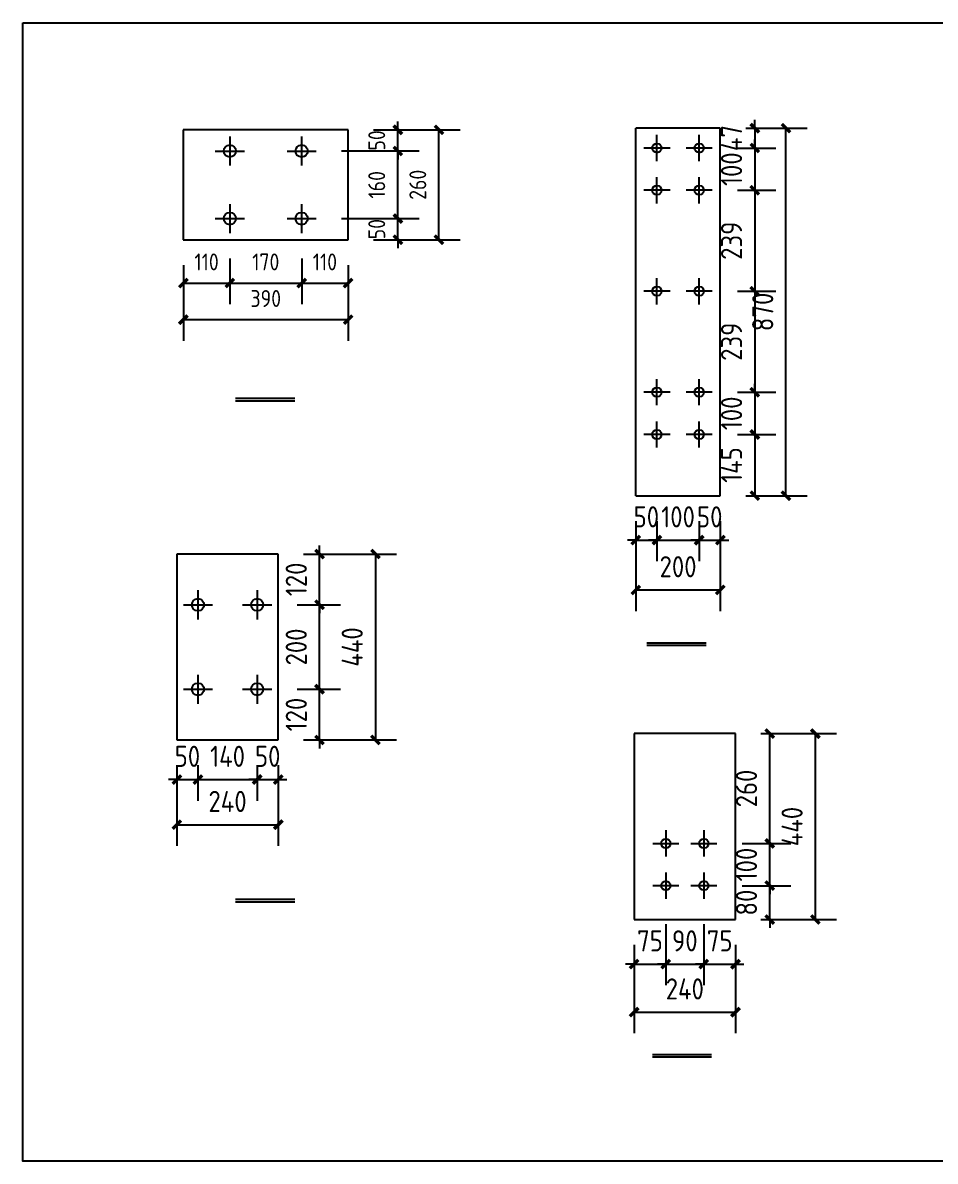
# Model space of a CAD drawing. Extents: x 810015 to 1451442, y -271755 to 145013.
# Drawn here: x 838345 to 849141, y 98861 to 112335 of the extents above; entities that cross this region are included whole.
import ezdxf

# ---------------------------------------------------------------- set-up
doc = ezdxf.new("R2010")
doc.units = 0
doc.header["$LTSCALE"] = 1000
doc.header["$MEASUREMENT"] = 0
doc.linetypes.add('DOTE', pattern=[2.42, 2, -0.2, 0.02, -0.2])
doc.styles.get("Standard").update_dxf_attribs({"font": 'gbenor.shx', "bigfont": 'gbcbig.shx'})
doc.dimstyles.get("Standard").update_dxf_attribs({"dimscale": 100, "dimtxt": 2.5, "dimasz": 1, "dimexe": 2.5, "dimexo": 3, "dimgap": 1.5, "dimtad": 1, "dimdec": 0, "dimzin": 0, "dimdsep": 46, "dimtxsty": 'Standard', "dimblk": 'ARCHTICK', "dimcen": 0.09, "dimadec": 0, "dimazin": 0, "dimtfac": 1, "dimtdec": 0, "dimtix": 1, "dimtmove": 2, "dimatfit": 3, "dimfxl": 1, "dimtolj": 1, "dimtzin": 0, "dimarcsym": 0})

# ---------------------------------------------------------------- blocks, each defined once
blk = doc.blocks.new('_ArchTick')
at = {"color": 0, "linetype": 'ByBlock', "const_width": 0.4}
blk.add_lwpolyline([(-0.5, -0.5), (0.5, 0.5)], dxfattribs=at)
blk = doc.blocks.new('*D1108')
at = {"color": 0, "lineweight": -2}
for p, q in [((840795, 109544), (840795, 109004)), ((840245, 109467), (840245, 109004)), ((840245, 109254), (840795, 109254))]:
    blk.add_line(p, q, dxfattribs=at)
at = {"layer": 'Defpoints', "color": 0}
for p in [(840795, 109844), (840245, 109767), (840795, 109254)]:
    blk.add_point(p, dxfattribs=at)
at = {"color": 0, "lineweight": -2, "xscale": 100, "yscale": 100, "zscale": 100, "rotation": 180}
blk.add_blockref('_ArchTick', (840245, 109254), dxfattribs=at)
at = {"color": 0, "lineweight": -2, "xscale": 100, "yscale": 100, "zscale": 100}
blk.add_blockref('_ArchTick', (840795, 109254), dxfattribs=at)
at = {"color": 0, "insert": (840520, 109504), "char_height": 200, "attachment_point": 5}
blk.add_mtext('\\A1;110', dxfattribs=at)
blk = doc.blocks.new('*D1109')
at = {"color": 0, "lineweight": -2}
for p, q in [((840795, 109544), (840795, 109004)), ((841645, 109544), (841645, 109004)), ((840795, 109254), (841645, 109254))]:
    blk.add_line(p, q, dxfattribs=at)
at = {"layer": 'Defpoints', "color": 0}
for p in [(840795, 109844), (841645, 109844), (841645, 109254)]:
    blk.add_point(p, dxfattribs=at)
at = {"color": 0, "lineweight": -2, "xscale": 100, "yscale": 100, "zscale": 100, "rotation": 180}
blk.add_blockref('_ArchTick', (840795, 109254), dxfattribs=at)
at = {"color": 0, "lineweight": -2, "xscale": 100, "yscale": 100, "zscale": 100}
blk.add_blockref('_ArchTick', (841645, 109254), dxfattribs=at)
at = {"color": 0, "insert": (841220, 109504), "char_height": 200, "attachment_point": 5}
blk.add_mtext('\\A1;170', dxfattribs=at)
blk = doc.blocks.new('*D1110')
at = {"color": 0, "lineweight": -2}
for p, q in [((841645, 109544), (841645, 109004)), ((842195, 109467), (842195, 109004)), ((841645, 109254), (842195, 109254))]:
    blk.add_line(p, q, dxfattribs=at)
at = {"layer": 'Defpoints', "color": 0}
for p in [(841645, 109844), (842195, 109767), (842195, 109254)]:
    blk.add_point(p, dxfattribs=at)
at = {"color": 0, "lineweight": -2, "xscale": 100, "yscale": 100, "zscale": 100, "rotation": 180}
blk.add_blockref('_ArchTick', (841645, 109254), dxfattribs=at)
at = {"color": 0, "lineweight": -2, "xscale": 100, "yscale": 100, "zscale": 100}
blk.add_blockref('_ArchTick', (842195, 109254), dxfattribs=at)
at = {"color": 0, "insert": (841920, 109504), "char_height": 200, "attachment_point": 5}
blk.add_mtext('\\A1;110', dxfattribs=at)
blk = doc.blocks.new('*D345')
at = {"color": 0, "lineweight": -2}
for p, q in [((840245, 109467), (840245, 108571)), ((842195, 109467), (842195, 108571)), ((840245, 108821), (842195, 108821))]:
    blk.add_line(p, q, dxfattribs=at)
at = {"layer": 'Defpoints', "color": 0}
for p in [(840245, 109767), (842195, 109767), (842195, 108821)]:
    blk.add_point(p, dxfattribs=at)
at = {"color": 0, "lineweight": -2, "xscale": 100, "yscale": 100, "zscale": 100, "rotation": 180}
blk.add_blockref('_ArchTick', (840245, 108821), dxfattribs=at)
at = {"color": 0, "lineweight": -2, "xscale": 100, "yscale": 100, "zscale": 100}
blk.add_blockref('_ArchTick', (842195, 108821), dxfattribs=at)
at = {"color": 0, "insert": (841220, 109071), "char_height": 200, "attachment_point": 5}
blk.add_mtext('\\A1;390', dxfattribs=at)
blk = doc.blocks.new('*D1111')
at = {"color": 0, "lineweight": -2}
for p, q in [((842783, 110017), (842783, 110117)), ((842117, 110017), (843033, 110017)), ((842783, 109767), (842783, 110017)), ((842495, 109767), (843033, 109767)), ((842783, 109767), (842783, 109667))]:
    blk.add_line(p, q, dxfattribs=at)
at = {"layer": 'Defpoints', "color": 0}
for p in [(841817, 110017), (842783, 110017), (842195, 109767)]:
    blk.add_point(p, dxfattribs=at)
at = {"color": 0, "lineweight": -2, "xscale": 100, "yscale": 100, "zscale": 100}
for p, rotation in [((842783, 110017), 270), ((842783, 109767), 90)]:
    blk.add_blockref('_ArchTick', p, dxfattribs=dict(at, rotation=rotation))
at = {"color": 0, "insert": (842533, 109892), "char_height": 200, "attachment_point": 5, "rotation": 90}
blk.add_mtext('\\A1;50', dxfattribs=at)
blk = doc.blocks.new('*D1112')
at = {"color": 0, "lineweight": -2}
for p, q in [((842117, 110817), (843033, 110817)), ((842783, 110017), (842783, 110817)), ((842117, 110017), (843033, 110017))]:
    blk.add_line(p, q, dxfattribs=at)
at = {"layer": 'Defpoints', "color": 0}
for p in [(841817, 110817), (842783, 110817), (841817, 110017)]:
    blk.add_point(p, dxfattribs=at)
at = {"color": 0, "lineweight": -2, "xscale": 100, "yscale": 100, "zscale": 100}
for p, rotation in [((842783, 110817), 90), ((842783, 110017), 270)]:
    blk.add_blockref('_ArchTick', p, dxfattribs=dict(at, rotation=rotation))
at = {"color": 0, "insert": (842533, 110417), "char_height": 200, "attachment_point": 5, "rotation": 90}
blk.add_mtext('\\A1;160', dxfattribs=at)
blk = doc.blocks.new('*D1113')
at = {"color": 0, "lineweight": -2}
for p, q in [((842783, 111067), (842783, 111167)), ((842495, 111067), (843033, 111067)), ((842783, 110817), (842783, 111067)), ((842117, 110817), (843033, 110817)), ((842783, 110817), (842783, 110717))]:
    blk.add_line(p, q, dxfattribs=at)
at = {"layer": 'Defpoints', "color": 0}
for p in [(842195, 111067), (842783, 111067), (841817, 110817)]:
    blk.add_point(p, dxfattribs=at)
at = {"color": 0, "lineweight": -2, "xscale": 100, "yscale": 100, "zscale": 100}
for p, rotation in [((842783, 111067), 270), ((842783, 110817), 90)]:
    blk.add_blockref('_ArchTick', p, dxfattribs=dict(at, rotation=rotation))
at = {"color": 0, "insert": (842533, 110942), "char_height": 200, "attachment_point": 5, "rotation": 90}
blk.add_mtext('\\A1;50', dxfattribs=at)
blk = doc.blocks.new('*D346')
at = {"color": 0, "lineweight": -2}
for p, q in [((842495, 111067), (843519, 111067)), ((843269, 109767), (843269, 111067)), ((842495, 109767), (843519, 109767))]:
    blk.add_line(p, q, dxfattribs=at)
at = {"layer": 'Defpoints', "color": 0}
for p in [(842195, 111067), (843269, 111067), (842195, 109767)]:
    blk.add_point(p, dxfattribs=at)
at = {"color": 0, "lineweight": -2, "xscale": 100, "yscale": 100, "zscale": 100}
for p, rotation in [((843269, 111067), 90), ((843269, 109767), 270)]:
    blk.add_blockref('_ArchTick', p, dxfattribs=dict(at, rotation=rotation))
at = {"color": 0, "insert": (843019, 110417), "char_height": 200, "attachment_point": 5, "rotation": 90}
blk.add_mtext('\\A1;260', dxfattribs=at)
blk = doc.blocks.new('*D1114')
at = {"color": 0, "lineweight": -2}
for p, q in [((847006, 111087), (847006, 111187)), ((846898, 111087), (847256, 111087)), ((847006, 111087), (847006, 110852)), ((846803, 110852), (847256, 110852)), ((847006, 110852), (847006, 110752))]:
    blk.add_line(p, q, dxfattribs=at)
at = {"layer": 'Defpoints', "color": 0}
for p in [(846598, 111087), (846503, 110852), (847006, 110852)]:
    blk.add_point(p, dxfattribs=at)
at = {"color": 0, "lineweight": -2, "xscale": 100, "yscale": 100, "zscale": 100}
for p, rotation in [((847006, 111087), 270), ((847006, 110852), 90)]:
    blk.add_blockref('_ArchTick', p, dxfattribs=dict(at, rotation=rotation))
at = {"color": 0, "insert": (846731, 110970), "char_height": 250, "attachment_point": 5, "rotation": 90}
blk.add_mtext('\\A1;47', dxfattribs=at)
blk = doc.blocks.new('*D1115')
at = {"color": 0, "lineweight": -2}
for p, q in [((847006, 110852), (847006, 110952)), ((846803, 110852), (847256, 110852)), ((847006, 110852), (847006, 110352)), ((846803, 110352), (847256, 110352)), ((847006, 110352), (847006, 110252))]:
    blk.add_line(p, q, dxfattribs=at)
at = {"layer": 'Defpoints', "color": 0}
for p in [(846503, 110852), (846503, 110352), (847006, 110352)]:
    blk.add_point(p, dxfattribs=at)
at = {"color": 0, "lineweight": -2, "xscale": 100, "yscale": 100, "zscale": 100}
for p, rotation in [((847006, 110852), 270), ((847006, 110352), 90)]:
    blk.add_blockref('_ArchTick', p, dxfattribs=dict(at, rotation=rotation))
at = {"color": 0, "insert": (846731, 110602), "char_height": 250, "attachment_point": 5, "rotation": 90}
blk.add_mtext('\\A1;100', dxfattribs=at)
blk = doc.blocks.new('*D1116')
at = {"color": 0, "lineweight": -2}
for p, q in [((846803, 110352), (847256, 110352)), ((847006, 110352), (847006, 109157)), ((846803, 109157), (847256, 109157))]:
    blk.add_line(p, q, dxfattribs=at)
at = {"layer": 'Defpoints', "color": 0}
for p in [(846503, 110352), (846503, 109157), (847006, 109157)]:
    blk.add_point(p, dxfattribs=at)
at = {"color": 0, "lineweight": -2, "xscale": 100, "yscale": 100, "zscale": 100}
for p, rotation in [((847006, 110352), 90), ((847006, 109157), 270)]:
    blk.add_blockref('_ArchTick', p, dxfattribs=dict(at, rotation=rotation))
at = {"color": 0, "insert": (846731, 109755), "char_height": 250, "attachment_point": 5, "rotation": 90}
blk.add_mtext('\\A1;239', dxfattribs=at)
blk = doc.blocks.new('*D1117')
at = {"color": 0, "lineweight": -2}
for p, q in [((846803, 109157), (847256, 109157)), ((847006, 109157), (847006, 107962)), ((846803, 107962), (847256, 107962))]:
    blk.add_line(p, q, dxfattribs=at)
at = {"layer": 'Defpoints', "color": 0}
for p in [(846503, 109157), (846503, 107962), (847006, 107962)]:
    blk.add_point(p, dxfattribs=at)
at = {"color": 0, "lineweight": -2, "xscale": 100, "yscale": 100, "zscale": 100}
for p, rotation in [((847006, 109157), 90), ((847006, 107962), 270)]:
    blk.add_blockref('_ArchTick', p, dxfattribs=dict(at, rotation=rotation))
at = {"color": 0, "insert": (846731, 108560), "char_height": 250, "attachment_point": 5, "rotation": 90}
blk.add_mtext('\\A1;239', dxfattribs=at)
blk = doc.blocks.new('*D1118')
at = {"color": 0, "lineweight": -2}
for p, q in [((847006, 107962), (847006, 108062)), ((846803, 107962), (847256, 107962)), ((847006, 107962), (847006, 107462)), ((846803, 107462), (847256, 107462)), ((847006, 107462), (847006, 107362))]:
    blk.add_line(p, q, dxfattribs=at)
at = {"layer": 'Defpoints', "color": 0}
for p in [(846503, 107962), (846503, 107462), (847006, 107462)]:
    blk.add_point(p, dxfattribs=at)
at = {"color": 0, "lineweight": -2, "xscale": 100, "yscale": 100, "zscale": 100}
for p, rotation in [((847006, 107962), 270), ((847006, 107462), 90)]:
    blk.add_blockref('_ArchTick', p, dxfattribs=dict(at, rotation=rotation))
at = {"color": 0, "insert": (846731, 107712), "char_height": 250, "attachment_point": 5, "rotation": 90}
blk.add_mtext('\\A1;100', dxfattribs=at)
blk = doc.blocks.new('*D1119')
at = {"color": 0, "lineweight": -2}
for p, q in [((846803, 107462), (847256, 107462)), ((847006, 107462), (847006, 106737)), ((846898, 106737), (847256, 106737))]:
    blk.add_line(p, q, dxfattribs=at)
at = {"layer": 'Defpoints', "color": 0}
for p in [(846503, 107462), (846598, 106737), (847006, 106737)]:
    blk.add_point(p, dxfattribs=at)
at = {"color": 0, "lineweight": -2, "xscale": 100, "yscale": 100, "zscale": 100}
for p, rotation in [((847006, 107462), 90), ((847006, 106737), 270)]:
    blk.add_blockref('_ArchTick', p, dxfattribs=dict(at, rotation=rotation))
at = {"color": 0, "insert": (846731, 107100), "char_height": 250, "attachment_point": 5, "rotation": 90}
blk.add_mtext('\\A1;145', dxfattribs=at)
blk = doc.blocks.new('*D1120')
at = {"color": 0, "lineweight": -2}
for p, q in [((845598, 106437), (845598, 105962)), ((845848, 106437), (845848, 105962)), ((845598, 106212), (845498, 106212)), ((845598, 106212), (845848, 106212)), ((845848, 106212), (845948, 106212))]:
    blk.add_line(p, q, dxfattribs=at)
at = {"layer": 'Defpoints', "color": 0}
for p in [(845598, 106737), (845848, 106737), (845848, 106212)]:
    blk.add_point(p, dxfattribs=at)
at = {"color": 0, "lineweight": -2, "xscale": 100, "yscale": 100, "zscale": 100}
blk.add_blockref('_ArchTick', (845598, 106212), dxfattribs=at)
at = {"color": 0, "lineweight": -2, "xscale": 100, "yscale": 100, "zscale": 100, "rotation": 180}
blk.add_blockref('_ArchTick', (845848, 106212), dxfattribs=at)
at = {"color": 0, "insert": (845723, 106487), "char_height": 250, "attachment_point": 5}
blk.add_mtext('\\A1;50', dxfattribs=at)
blk = doc.blocks.new('*D347')
at = {"color": 0, "lineweight": -2}
for p, q in [((845848, 106437), (845848, 105962)), ((846348, 106437), (846348, 105962)), ((845848, 106212), (845748, 106212)), ((845848, 106212), (846348, 106212)), ((846348, 106212), (846448, 106212))]:
    blk.add_line(p, q, dxfattribs=at)
at = {"layer": 'Defpoints', "color": 0}
for p in [(845848, 106737), (846348, 106737), (846348, 106212)]:
    blk.add_point(p, dxfattribs=at)
at = {"color": 0, "lineweight": -2, "xscale": 100, "yscale": 100, "zscale": 100}
blk.add_blockref('_ArchTick', (845848, 106212), dxfattribs=at)
at = {"color": 0, "lineweight": -2, "xscale": 100, "yscale": 100, "zscale": 100, "rotation": 180}
blk.add_blockref('_ArchTick', (846348, 106212), dxfattribs=at)
at = {"color": 0, "insert": (846098, 106487), "char_height": 250, "attachment_point": 5}
blk.add_mtext('\\A1;100', dxfattribs=at)
blk = doc.blocks.new('*D348')
at = {"color": 0, "lineweight": -2}
for p, q in [((846348, 106437), (846348, 105962)), ((846598, 106437), (846598, 105962)), ((846348, 106212), (846248, 106212)), ((846348, 106212), (846598, 106212)), ((846598, 106212), (846698, 106212))]:
    blk.add_line(p, q, dxfattribs=at)
at = {"layer": 'Defpoints', "color": 0}
for p in [(846348, 106737), (846598, 106737), (846598, 106212)]:
    blk.add_point(p, dxfattribs=at)
at = {"color": 0, "lineweight": -2, "xscale": 100, "yscale": 100, "zscale": 100}
blk.add_blockref('_ArchTick', (846348, 106212), dxfattribs=at)
at = {"color": 0, "lineweight": -2, "xscale": 100, "yscale": 100, "zscale": 100, "rotation": 180}
blk.add_blockref('_ArchTick', (846598, 106212), dxfattribs=at)
at = {"color": 0, "insert": (846473, 106487), "char_height": 250, "attachment_point": 5}
blk.add_mtext('\\A1;50', dxfattribs=at)
blk = doc.blocks.new('*D349')
at = {"color": 0, "lineweight": -2}
for p, q in [((846898, 111087), (847625, 111087)), ((847375, 106737), (847375, 111087)), ((846898, 106737), (847625, 106737))]:
    blk.add_line(p, q, dxfattribs=at)
at = {"layer": 'Defpoints', "color": 0}
for p in [(846598, 111087), (847375, 111087), (846598, 106737)]:
    blk.add_point(p, dxfattribs=at)
at = {"color": 0, "lineweight": -2, "xscale": 100, "yscale": 100, "zscale": 100}
for p, rotation in [((847375, 111087), 90), ((847375, 106737), 270)]:
    blk.add_blockref('_ArchTick', p, dxfattribs=dict(at, rotation=rotation))
at = {"color": 0, "insert": (847100, 108912), "char_height": 250, "attachment_point": 5, "rotation": 90}
blk.add_mtext('\\A1;870', dxfattribs=at)
blk = doc.blocks.new('*D350')
at = {"color": 0, "lineweight": -2}
for p, q in [((845598, 106437), (845598, 105372)), ((846598, 106437), (846598, 105372)), ((845598, 105622), (846598, 105622))]:
    blk.add_line(p, q, dxfattribs=at)
at = {"layer": 'Defpoints', "color": 0}
for p in [(845598, 106737), (846598, 106737), (846598, 105622)]:
    blk.add_point(p, dxfattribs=at)
at = {"color": 0, "lineweight": -2, "xscale": 100, "yscale": 100, "zscale": 100, "rotation": 180}
blk.add_blockref('_ArchTick', (845598, 105622), dxfattribs=at)
at = {"color": 0, "lineweight": -2, "xscale": 100, "yscale": 100, "zscale": 100}
blk.add_blockref('_ArchTick', (846598, 105622), dxfattribs=at)
at = {"color": 0, "insert": (846098, 105897), "char_height": 250, "attachment_point": 5}
blk.add_mtext('\\A1;200', dxfattribs=at)
blk = doc.blocks.new('*D1138')
at = {"color": 0, "lineweight": -2}
for p, q in [((840168, 103547), (840168, 103128)), ((840418, 103547), (840418, 103128)), ((840168, 103378), (840068, 103378)), ((840168, 103378), (840418, 103378)), ((840418, 103378), (840518, 103378))]:
    blk.add_line(p, q, dxfattribs=at)
at = {"layer": 'Defpoints', "color": 0}
for p in [(840168, 103847), (840418, 103847), (840418, 103378)]:
    blk.add_point(p, dxfattribs=at)
at = {"color": 0, "lineweight": -2, "xscale": 100, "yscale": 100, "zscale": 100}
blk.add_blockref('_ArchTick', (840168, 103378), dxfattribs=at)
at = {"color": 0, "lineweight": -2, "xscale": 100, "yscale": 100, "zscale": 100, "rotation": 180}
blk.add_blockref('_ArchTick', (840418, 103378), dxfattribs=at)
at = {"color": 0, "insert": (840293, 103653), "char_height": 250, "attachment_point": 5}
blk.add_mtext('\\A1;50', dxfattribs=at)
blk = doc.blocks.new('*D355')
at = {"color": 0, "lineweight": -2}
for p, q in [((840418, 103547), (840418, 103128)), ((841118, 103547), (841118, 103128)), ((840418, 103378), (841118, 103378))]:
    blk.add_line(p, q, dxfattribs=at)
at = {"layer": 'Defpoints', "color": 0}
for p in [(840418, 103847), (841118, 103847), (841118, 103378)]:
    blk.add_point(p, dxfattribs=at)
at = {"color": 0, "lineweight": -2, "xscale": 100, "yscale": 100, "zscale": 100, "rotation": 180}
blk.add_blockref('_ArchTick', (840418, 103378), dxfattribs=at)
at = {"color": 0, "lineweight": -2, "xscale": 100, "yscale": 100, "zscale": 100}
blk.add_blockref('_ArchTick', (841118, 103378), dxfattribs=at)
at = {"color": 0, "insert": (840768, 103653), "char_height": 250, "attachment_point": 5}
blk.add_mtext('\\A1;140', dxfattribs=at)
blk = doc.blocks.new('*D1139')
at = {"color": 0, "lineweight": -2}
for p, q in [((841118, 103547), (841118, 103128)), ((841368, 103547), (841368, 103128)), ((841118, 103378), (841018, 103378)), ((841118, 103378), (841368, 103378)), ((841368, 103378), (841468, 103378))]:
    blk.add_line(p, q, dxfattribs=at)
at = {"layer": 'Defpoints', "color": 0}
for p in [(841118, 103847), (841368, 103847), (841368, 103378)]:
    blk.add_point(p, dxfattribs=at)
at = {"color": 0, "lineweight": -2, "xscale": 100, "yscale": 100, "zscale": 100}
blk.add_blockref('_ArchTick', (841118, 103378), dxfattribs=at)
at = {"color": 0, "lineweight": -2, "xscale": 100, "yscale": 100, "zscale": 100, "rotation": 180}
blk.add_blockref('_ArchTick', (841368, 103378), dxfattribs=at)
at = {"color": 0, "insert": (841243, 103653), "char_height": 250, "attachment_point": 5}
blk.add_mtext('\\A1;50', dxfattribs=at)
blk = doc.blocks.new('*D356')
at = {"color": 0, "lineweight": -2}
for p, q in [((840168, 103547), (840168, 102594)), ((841368, 103547), (841368, 102594)), ((840168, 102844), (841368, 102844))]:
    blk.add_line(p, q, dxfattribs=at)
at = {"layer": 'Defpoints', "color": 0}
for p in [(840168, 103847), (841368, 103847), (841368, 102844)]:
    blk.add_point(p, dxfattribs=at)
at = {"color": 0, "lineweight": -2, "xscale": 100, "yscale": 100, "zscale": 100, "rotation": 180}
blk.add_blockref('_ArchTick', (840168, 102844), dxfattribs=at)
at = {"color": 0, "lineweight": -2, "xscale": 100, "yscale": 100, "zscale": 100}
blk.add_blockref('_ArchTick', (841368, 102844), dxfattribs=at)
at = {"color": 0, "insert": (840768, 103119), "char_height": 250, "attachment_point": 5}
blk.add_mtext('\\A1;240', dxfattribs=at)
blk = doc.blocks.new('*D1140')
at = {"color": 0, "lineweight": -2}
for p, q in [((841591, 104447), (842106, 104447)), ((841856, 104447), (841856, 104547)), ((841856, 103847), (841856, 104447)), ((841668, 103847), (842106, 103847)), ((841856, 103847), (841856, 103747))]:
    blk.add_line(p, q, dxfattribs=at)
at = {"layer": 'Defpoints', "color": 0}
for p in [(841291, 104447), (841856, 104447), (841368, 103847)]:
    blk.add_point(p, dxfattribs=at)
at = {"color": 0, "lineweight": -2, "xscale": 100, "yscale": 100, "zscale": 100}
for p, rotation in [((841856, 104447), 270), ((841856, 103847), 90)]:
    blk.add_blockref('_ArchTick', p, dxfattribs=dict(at, rotation=rotation))
at = {"color": 0, "insert": (841581, 104147), "char_height": 250, "attachment_point": 5, "rotation": 90}
blk.add_mtext('\\A1;120', dxfattribs=at)
blk = doc.blocks.new('*D1141')
at = {"color": 0, "lineweight": -2}
for p, q in [((841591, 105447), (842106, 105447)), ((841856, 104447), (841856, 105447)), ((841591, 104447), (842106, 104447))]:
    blk.add_line(p, q, dxfattribs=at)
at = {"layer": 'Defpoints', "color": 0}
for p in [(841291, 105447), (841856, 105447), (841291, 104447)]:
    blk.add_point(p, dxfattribs=at)
at = {"color": 0, "lineweight": -2, "xscale": 100, "yscale": 100, "zscale": 100}
for p, rotation in [((841856, 105447), 90), ((841856, 104447), 270)]:
    blk.add_blockref('_ArchTick', p, dxfattribs=dict(at, rotation=rotation))
at = {"color": 0, "insert": (841581, 104947), "char_height": 250, "attachment_point": 5, "rotation": 90}
blk.add_mtext('\\A1;200', dxfattribs=at)
blk = doc.blocks.new('*D1142')
at = {"color": 0, "lineweight": -2}
for p, q in [((841668, 106047), (842106, 106047)), ((841856, 106047), (841856, 106147)), ((841856, 105447), (841856, 106047)), ((841591, 105447), (842106, 105447)), ((841856, 105447), (841856, 105347))]:
    blk.add_line(p, q, dxfattribs=at)
at = {"layer": 'Defpoints', "color": 0}
for p in [(841368, 106047), (841856, 106047), (841291, 105447)]:
    blk.add_point(p, dxfattribs=at)
at = {"color": 0, "lineweight": -2, "xscale": 100, "yscale": 100, "zscale": 100}
for p, rotation in [((841856, 106047), 270), ((841856, 105447), 90)]:
    blk.add_blockref('_ArchTick', p, dxfattribs=dict(at, rotation=rotation))
at = {"color": 0, "insert": (841581, 105747), "char_height": 250, "attachment_point": 5, "rotation": 90}
blk.add_mtext('\\A1;120', dxfattribs=at)
blk = doc.blocks.new('*D357')
at = {"color": 0, "lineweight": -2}
for p, q in [((841668, 106047), (842768, 106047)), ((842518, 106047), (842518, 103847)), ((841668, 103847), (842768, 103847))]:
    blk.add_line(p, q, dxfattribs=at)
at = {"layer": 'Defpoints', "color": 0}
for p in [(841368, 106047), (841368, 103847), (842518, 103847)]:
    blk.add_point(p, dxfattribs=at)
at = {"color": 0, "lineweight": -2, "xscale": 100, "yscale": 100, "zscale": 100}
for p, rotation in [((842518, 106047), 90), ((842518, 103847), 270)]:
    blk.add_blockref('_ArchTick', p, dxfattribs=dict(at, rotation=rotation))
at = {"color": 0, "insert": (842243, 104947), "char_height": 250, "attachment_point": 5, "rotation": 90}
blk.add_mtext('\\A1;440', dxfattribs=at)
blk = doc.blocks.new('*D1143')
at = {"color": 0, "lineweight": -2}
for p, q in [((845953, 101667), (845953, 100944)), ((845578, 101422), (845578, 100944)), ((845578, 101194), (845478, 101194)), ((845578, 101194), (845953, 101194)), ((845953, 101194), (846053, 101194))]:
    blk.add_line(p, q, dxfattribs=at)
at = {"layer": 'Defpoints', "color": 0}
for p in [(845953, 101967), (845578, 101722), (845953, 101194)]:
    blk.add_point(p, dxfattribs=at)
at = {"color": 0, "lineweight": -2, "xscale": 100, "yscale": 100, "zscale": 100}
blk.add_blockref('_ArchTick', (845578, 101194), dxfattribs=at)
at = {"color": 0, "lineweight": -2, "xscale": 100, "yscale": 100, "zscale": 100, "rotation": 180}
blk.add_blockref('_ArchTick', (845953, 101194), dxfattribs=at)
at = {"color": 0, "insert": (845766, 101469), "char_height": 250, "attachment_point": 5}
blk.add_mtext('\\A1;75', dxfattribs=at)
blk = doc.blocks.new('*D1144')
at = {"color": 0, "lineweight": -2}
for p, q in [((845953, 101667), (845953, 100944)), ((846403, 101667), (846403, 100944)), ((845953, 101194), (845853, 101194)), ((845953, 101194), (846403, 101194)), ((846403, 101194), (846503, 101194))]:
    blk.add_line(p, q, dxfattribs=at)
at = {"layer": 'Defpoints', "color": 0}
for p in [(845953, 101967), (846403, 101967), (846403, 101194)]:
    blk.add_point(p, dxfattribs=at)
at = {"color": 0, "lineweight": -2, "xscale": 100, "yscale": 100, "zscale": 100}
blk.add_blockref('_ArchTick', (845953, 101194), dxfattribs=at)
at = {"color": 0, "lineweight": -2, "xscale": 100, "yscale": 100, "zscale": 100, "rotation": 180}
blk.add_blockref('_ArchTick', (846403, 101194), dxfattribs=at)
at = {"color": 0, "insert": (846178, 101469), "char_height": 250, "attachment_point": 5}
blk.add_mtext('\\A1;90', dxfattribs=at)
blk = doc.blocks.new('*D1145')
at = {"color": 0, "lineweight": -2}
for p, q in [((846403, 101667), (846403, 100944)), ((846778, 101422), (846778, 100944)), ((846403, 101194), (846303, 101194)), ((846403, 101194), (846778, 101194)), ((846778, 101194), (846878, 101194))]:
    blk.add_line(p, q, dxfattribs=at)
at = {"layer": 'Defpoints', "color": 0}
for p in [(846403, 101967), (846778, 101722), (846778, 101194)]:
    blk.add_point(p, dxfattribs=at)
at = {"color": 0, "lineweight": -2, "xscale": 100, "yscale": 100, "zscale": 100}
blk.add_blockref('_ArchTick', (846403, 101194), dxfattribs=at)
at = {"color": 0, "lineweight": -2, "xscale": 100, "yscale": 100, "zscale": 100, "rotation": 180}
blk.add_blockref('_ArchTick', (846778, 101194), dxfattribs=at)
at = {"color": 0, "insert": (846591, 101469), "char_height": 250, "attachment_point": 5}
blk.add_mtext('\\A1;75', dxfattribs=at)
blk = doc.blocks.new('*D358')
at = {"color": 0, "lineweight": -2}
for p, q in [((845578, 101422), (845578, 100375)), ((846778, 101422), (846778, 100375)), ((845578, 100625), (846778, 100625))]:
    blk.add_line(p, q, dxfattribs=at)
at = {"layer": 'Defpoints', "color": 0}
for p in [(845578, 101722), (846778, 101722), (846778, 100625)]:
    blk.add_point(p, dxfattribs=at)
at = {"color": 0, "lineweight": -2, "xscale": 100, "yscale": 100, "zscale": 100, "rotation": 180}
blk.add_blockref('_ArchTick', (845578, 100625), dxfattribs=at)
at = {"color": 0, "lineweight": -2, "xscale": 100, "yscale": 100, "zscale": 100}
blk.add_blockref('_ArchTick', (846778, 100625), dxfattribs=at)
at = {"color": 0, "insert": (846178, 100900), "char_height": 250, "attachment_point": 5}
blk.add_mtext('\\A1;240', dxfattribs=at)
blk = doc.blocks.new('*D1146')
at = {"color": 0, "lineweight": -2}
for p, q in [((847183, 102122), (847183, 102222)), ((846858, 102122), (847433, 102122)), ((847183, 101722), (847183, 102122)), ((847078, 101722), (847433, 101722)), ((847183, 101722), (847183, 101622))]:
    blk.add_line(p, q, dxfattribs=at)
at = {"layer": 'Defpoints', "color": 0}
for p in [(846558, 102122), (847183, 102122), (846778, 101722)]:
    blk.add_point(p, dxfattribs=at)
at = {"color": 0, "lineweight": -2, "xscale": 100, "yscale": 100, "zscale": 100}
for p, rotation in [((847183, 102122), 270), ((847183, 101722), 90)]:
    blk.add_blockref('_ArchTick', p, dxfattribs=dict(at, rotation=rotation))
at = {"color": 0, "insert": (846908, 101922), "char_height": 250, "attachment_point": 5, "rotation": 90}
blk.add_mtext('\\A1;80', dxfattribs=at)
blk = doc.blocks.new('*D1147')
at = {"color": 0, "lineweight": -2}
for p, q in [((847183, 102622), (847183, 102722)), ((846858, 102622), (847433, 102622)), ((847183, 102122), (847183, 102622)), ((846858, 102122), (847433, 102122)), ((847183, 102122), (847183, 102022))]:
    blk.add_line(p, q, dxfattribs=at)
at = {"layer": 'Defpoints', "color": 0}
for p in [(846558, 102622), (847183, 102622), (846558, 102122)]:
    blk.add_point(p, dxfattribs=at)
at = {"color": 0, "lineweight": -2, "xscale": 100, "yscale": 100, "zscale": 100}
for p, rotation in [((847183, 102622), 270), ((847183, 102122), 90)]:
    blk.add_blockref('_ArchTick', p, dxfattribs=dict(at, rotation=rotation))
at = {"color": 0, "insert": (846908, 102372), "char_height": 250, "attachment_point": 5, "rotation": 90}
blk.add_mtext('\\A1;100', dxfattribs=at)
blk = doc.blocks.new('*D1148')
at = {"color": 0, "lineweight": -2}
for p, q in [((847078, 103922), (847433, 103922)), ((847183, 102622), (847183, 103922)), ((846858, 102622), (847433, 102622))]:
    blk.add_line(p, q, dxfattribs=at)
at = {"layer": 'Defpoints', "color": 0}
for p in [(846778, 103922), (847183, 103922), (846558, 102622)]:
    blk.add_point(p, dxfattribs=at)
at = {"color": 0, "lineweight": -2, "xscale": 100, "yscale": 100, "zscale": 100}
for p, rotation in [((847183, 103922), 90), ((847183, 102622), 270)]:
    blk.add_blockref('_ArchTick', p, dxfattribs=dict(at, rotation=rotation))
at = {"color": 0, "insert": (846908, 103272), "char_height": 250, "attachment_point": 5, "rotation": 90}
blk.add_mtext('\\A1;260', dxfattribs=at)
blk = doc.blocks.new('*D359')
at = {"color": 0, "lineweight": -2}
for p, q in [((847078, 103922), (847972, 103922)), ((847722, 103922), (847722, 101722)), ((847078, 101722), (847972, 101722))]:
    blk.add_line(p, q, dxfattribs=at)
at = {"layer": 'Defpoints', "color": 0}
for p in [(846778, 103922), (846778, 101722), (847722, 101722)]:
    blk.add_point(p, dxfattribs=at)
at = {"color": 0, "lineweight": -2, "xscale": 100, "yscale": 100, "zscale": 100}
for p, rotation in [((847722, 103922), 90), ((847722, 101722), 270)]:
    blk.add_blockref('_ArchTick', p, dxfattribs=dict(at, rotation=rotation))
at = {"color": 0, "insert": (847447, 102822), "char_height": 250, "attachment_point": 5, "rotation": 90}
blk.add_mtext('\\A1;440', dxfattribs=at)

msp = doc.modelspace()

# ---------------------------------------------------------------- linework, layer by layer
at = {"color": 2}
for p, q in [((842194.6, 111066.7), (840244.6, 111066.7)), ((840244.6, 111066.7), (840244.6, 109766.7)), ((842194.6, 109766.7), (842194.6, 111066.7)), ((846598.1, 111087.1), (845598.1, 111087.1)), ((845598.1, 106737.1), (845598.1, 111087.1)), ((846598.1, 106737.1), (846598.1, 111087.1)), ((840244.6, 109766.7), (842194.6, 109766.7)), ((845598.1, 106737.1), (846598.1, 106737.1)), ((841368, 106046.7), (840168, 106046.7)), ((840168, 106046.7), (840168, 103846.7)), ((841368, 103846.7), (841368, 106046.7)), ((846778.4, 103922.5), (845578.4, 103922.5)), ((845578.4, 103922.5), (845578.4, 101722.5)), ((846778.4, 101722.5), (846778.4, 103922.5)), ((840168, 103846.7), (841368, 103846.7)), ((845578.4, 101722.5), (846778.4, 101722.5))]:
    msp.add_line(p, q, dxfattribs=at)
at = {"linetype": 'DOTE'}
for p, q in [((840794.6, 110989.2), (840794.6, 110644.2)), ((841644.6, 110989.2), (841644.6, 110644.2)), ((840622.1, 110816.7), (840967.1, 110816.7)), ((841472.1, 110816.7), (841817.1, 110816.7)), ((840794.6, 110189.2), (840794.6, 109844.2)), ((841644.6, 110189.2), (841644.6, 109844.2)), ((840622.1, 110016.7), (840967.1, 110016.7)), ((841472.1, 110016.7), (841817.1, 110016.7))]:
    msp.add_line(p, q, dxfattribs=at)
for p, q in [((845848.1, 110697.1), (845848.1, 111007.1)), ((846348.1, 110697.1), (846348.1, 111007.1)), ((846003.1, 110852.1), (845693.1, 110852.1)), ((846503.1, 110852.1), (846193.1, 110852.1)), ((845848.1, 110197.1), (845848.1, 110507.1)), ((846348.1, 110197.1), (846348.1, 110507.1)), ((846003.1, 110352.1), (845693.1, 110352.1)), ((846503.1, 110352.1), (846193.1, 110352.1)), ((845848.1, 109002.1), (845848.1, 109312.1)), ((846348.1, 109002.1), (846348.1, 109312.1)), ((846003.1, 109157.1), (845693.1, 109157.1)), ((846503.1, 109157.1), (846193.1, 109157.1)), ((845848.1, 107807.1), (845848.1, 108117.1)), ((846348.1, 107807.1), (846348.1, 108117.1)), ((846003.1, 107962.1), (845693.1, 107962.1)), ((846503.1, 107962.1), (846193.1, 107962.1)), ((840861, 107890.9), (841561.9, 107890.9)), ((840861, 107860.9), (841561.9, 107860.9)), ((845848.1, 107307.1), (845848.1, 107617.1)), ((846348.1, 107307.1), (846348.1, 107617.1)), ((846003.1, 107462.1), (845693.1, 107462.1)), ((846503.1, 107462.1), (846193.1, 107462.1)), ((840418, 105619.2), (840418, 105274.2)), ((841118, 105619.2), (841118, 105274.2)), ((840245.5, 105446.7), (840590.5, 105446.7)), ((840945.5, 105446.7), (841290.5, 105446.7)), ((845728.5, 104997.2), (846429.4, 104997.2)), ((845728.5, 104967.2), (846429.4, 104967.2)), ((840418, 104619.2), (840418, 104274.2)), ((841118, 104619.2), (841118, 104274.2)), ((840245.5, 104446.7), (840590.5, 104446.7)), ((840945.5, 104446.7), (841290.5, 104446.7)), ((845953.4, 102777.5), (845953.4, 102467.5)), ((846403.4, 102777.5), (846403.4, 102467.5)), ((845798.4, 102622.5), (846108.4, 102622.5)), ((846248.4, 102622.5), (846558.4, 102622.5)), ((845953.4, 102277.5), (845953.4, 101967.5)), ((846403.4, 102277.5), (846403.4, 101967.5)), ((845798.4, 102122.5), (846108.4, 102122.5)), ((846248.4, 102122.5), (846558.4, 102122.5)), ((840861, 101962.3), (841561.9, 101962.3)), ((840861, 101932.3), (841561.9, 101932.3)), ((845794.1, 100125.7), (846494.9, 100125.7)), ((845794.1, 100095.7), (846494.9, 100095.7))]:
    msp.add_line(p, q)
msp.add_lwpolyline([(838345, 112334.5), (859090, 112334.5), (859090, 98860.9), (838345, 98860.9)], close=True)
for centre, radius in [((840794.6, 110816.7), 72.5), ((841644.6, 110816.7), 72.5), ((845848.1, 110852.1), 55), ((846348.1, 110852.1), 55), ((845848.1, 110352.1), 55), ((846348.1, 110352.1), 55), ((840794.6, 110016.7), 72.5), ((841644.6, 110016.7), 72.5), ((845848.1, 109157.1), 55), ((846348.1, 109157.1), 55), ((845848.1, 107962.1), 55), ((846348.1, 107962.1), 55), ((845848.1, 107462.1), 55), ((846348.1, 107462.1), 55)]:
    msp.add_circle(centre, radius)
at = {"color": 2}
for centre, radius in [((840418, 105446.7), 72.5), ((841118, 105446.7), 72.5), ((840418, 104446.7), 72.5), ((841118, 104446.7), 72.5), ((845953.4, 102622.5), 55), ((846403.4, 102622.5), 55), ((845953.4, 102122.5), 55), ((846403.4, 102122.5), 55)]:
    msp.add_circle(centre, radius, dxfattribs=at)

# ---------------------------------------------------------------- dimensions: what is measured, and where the dimension line sits
for base, p1, p2, override, picture, middle in [((842783.3, 111066.7), (841817.1, 110816.7), (842194.6, 111066.7), {"dimtxt": 2, "dimlfac": 0.2}, '*D1113', (842533.3, 110941.7)), ((847006.4, 110852.1), (846598.1, 111087.1), (846503.1, 110852.1), {"dimlfac": 0.2}, '*D1114', (846731.4, 110969.6)), ((843268.8, 111066.7), (842194.6, 109766.7), (842194.6, 111066.7), {"dimtxt": 2, "dimlfac": 0.2}, '*D346', (843018.8, 110416.7)), ((847374.9, 111087.1), (846598.1, 106737.1), (846598.1, 111087.1), {"dimlfac": 0.2}, '*D349', (847099.9, 108912.1)), ((847006.4, 110352.1), (846503.1, 110852.1), (846503.1, 110352.1), {"dimlfac": 0.2}, '*D1115', (846731.4, 110602.1)), ((842783.3, 110816.7), (841817.1, 110016.7), (841817.1, 110816.7), {"dimtxt": 2, "dimlfac": 0.2}, '*D1112', (842533.3, 110416.7)), ((847006.4, 109157.1), (846503.1, 110352.1), (846503.1, 109157.1), {"dimlfac": 0.2}, '*D1116', (846731.4, 109754.6)), ((842783.3, 110016.7), (842194.6, 109766.7), (841817.1, 110016.7), {"dimtxt": 2, "dimlfac": 0.2}, '*D1111', (842533.3, 109891.7)), ((847006.4, 107962.1), (846503.1, 109157.1), (846503.1, 107962.1), {"dimlfac": 0.2}, '*D1117', (846731.4, 108559.6)), ((847006.4, 107462.1), (846503.1, 107962.1), (846503.1, 107462.1), {"dimlfac": 0.2}, '*D1118', (846731.4, 107712.1)), ((847006.4, 106737.1), (846503.1, 107462.1), (846598.1, 106737.1), {"dimlfac": 0.2}, '*D1119', (846731.4, 107099.6)), ((841855.6, 106046.7), (841290.5, 105446.7), (841368, 106046.7), {"dimlfac": 0.2}, '*D1142', (841580.6, 105746.7)), ((842517.7, 103846.7), (841368, 106046.7), (841368, 103846.7), {"dimlfac": 0.2}, '*D357', (842242.7, 104946.7)), ((841855.6, 105446.7), (841290.5, 104446.7), (841290.5, 105446.7), {"dimlfac": 0.2}, '*D1141', (841580.6, 104946.7)), ((841855.6, 104446.7), (841368, 103846.7), (841290.5, 104446.7), {"dimlfac": 0.2}, '*D1140', (841580.6, 104146.7)), ((847182.6, 103922.5), (846558.4, 102622.5), (846778.4, 103922.5), {"dimlfac": 0.2}, '*D1148', (846907.6, 103272.5)), ((847721.6, 101722.5), (846778.4, 103922.5), (846778.4, 101722.5), {"dimlfac": 0.2}, '*D359', (847446.6, 102822.5)), ((847182.6, 102622.5), (846558.4, 102122.5), (846558.4, 102622.5), {"dimlfac": 0.2}, '*D1147', (846907.6, 102372.5)), ((847182.6, 102122.5), (846778.4, 101722.5), (846558.4, 102122.5), {"dimlfac": 0.2}, '*D1146', (846907.6, 101922.5))]:
    dim = msp.add_linear_dim(base=base, p1=p1, p2=p2, angle=90, dimstyle='Standard', override=override)
    dim.commit()
    dim.dimension.update_dxf_attribs({"geometry": picture, "text_midpoint": middle})
for base, p1, p2, override, picture, middle in [((840794.6, 109254.1), (840244.6, 109766.7), (840794.6, 109844.2), {"dimtxt": 2, "dimlfac": 0.2}, '*D1108', (840519.6, 109504.1)), ((841644.6, 109254.1), (840794.6, 109844.2), (841644.6, 109844.2), {"dimtxt": 2, "dimlfac": 0.2}, '*D1109', (841219.6, 109504.1)), ((842194.6, 109254.1), (841644.6, 109844.2), (842194.6, 109766.7), {"dimtxt": 2, "dimlfac": 0.2}, '*D1110', (841919.6, 109504.1)), ((842194.6, 108820.9), (840244.6, 109766.7), (842194.6, 109766.7), {"dimtxt": 2, "dimlfac": 0.2}, '*D345', (841219.6, 109070.9)), ((845848.1, 106212.1), (845598.1, 106737.1), (845848.1, 106737.1), {"dimlfac": 0.2}, '*D1120', (845723.1, 106487.1)), ((846598.1, 105622.2), (845598.1, 106737.1), (846598.1, 106737.1), {"dimlfac": 0.2}, '*D350', (846098.1, 105897.2)), ((846348.1, 106212.1), (845848.1, 106737.1), (846348.1, 106737.1), {"dimlfac": 0.2}, '*D347', (846098.1, 106487.1)), ((846598.1, 106212.1), (846348.1, 106737.1), (846598.1, 106737.1), {"dimlfac": 0.2}, '*D348', (846473.1, 106487.1)), ((840418, 103378), (840168, 103846.7), (840418, 103846.7), {"dimlfac": 0.2}, '*D1138', (840293, 103653)), ((841368, 102844.3), (840168, 103846.7), (841368, 103846.7), {"dimlfac": 0.2}, '*D356', (840768, 103119.3)), ((841118, 103378), (840418, 103846.7), (841118, 103846.7), {"dimlfac": 0.2}, '*D355', (840768, 103653)), ((841368, 103378), (841118, 103846.7), (841368, 103846.7), {"dimlfac": 0.2}, '*D1139', (841243, 103653)), ((845953.4, 101193.5), (845578.4, 101722.5), (845953.4, 101967.5), {"dimlfac": 0.2}, '*D1143', (845765.9, 101468.5)), ((846403.4, 101193.5), (845953.4, 101967.5), (846403.4, 101967.5), {"dimlfac": 0.2}, '*D1144', (846178.4, 101468.5)), ((846778.4, 101193.5), (846403.4, 101967.5), (846778.4, 101722.5), {"dimlfac": 0.2}, '*D1145', (846590.9, 101468.5)), ((846778.4, 100625.4), (845578.4, 101722.5), (846778.4, 101722.5), {"dimlfac": 0.2}, '*D358', (846178.4, 100900.4))]:
    dim = msp.add_linear_dim(base=base, p1=p1, p2=p2, dimstyle='Standard', override=override)
    dim.commit()
    dim.dimension.update_dxf_attribs({"geometry": picture, "text_midpoint": middle})

doc.saveas('drawing.dxf')
